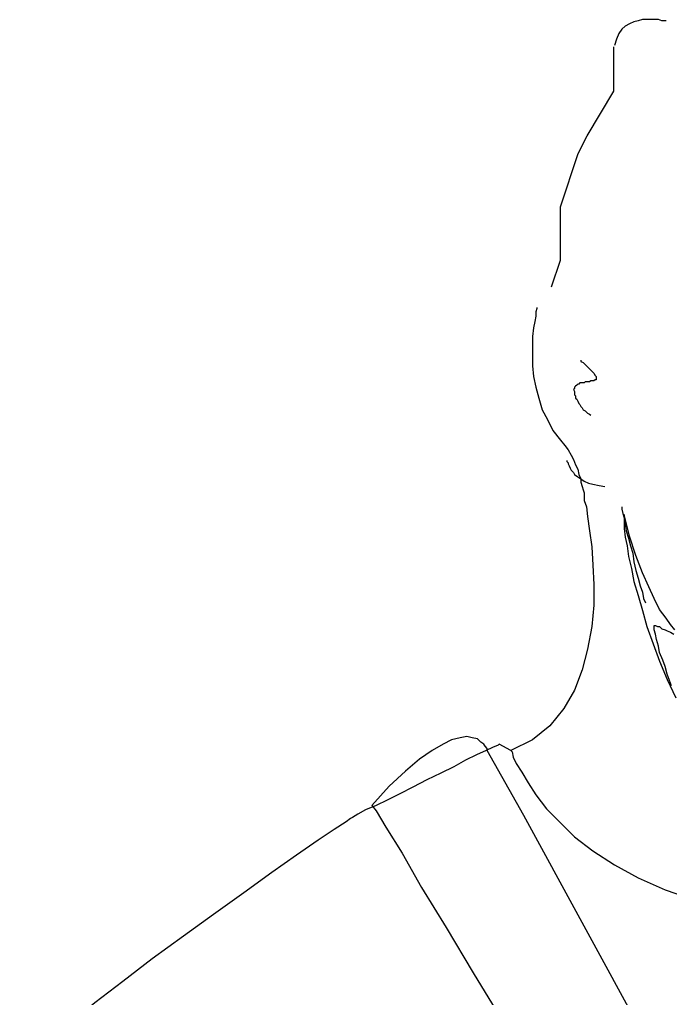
# Model space of a CAD drawing. Extents: x 139.2 to 139.88, y 53.83 to 55.68.
# Drawn here: x 139.2486 to 139.4825, y 55.3096 to 55.6612 of the extents above; entities that cross this region are included whole.
import ezdxf

# ---------------------------------------------------------------- set-up
doc = ezdxf.new("R2010")
doc.units = 0
doc.layers.get('0').update_dxf_attribs({"linetype": 'CONTINUOUS'})

msp = doc.modelspace()

# ---------------------------------------------------------------- linework, layer by layer
at = {"linetype": 'CONTINUOUS'}
for points in [[(139.48094, 55.66078), (139.48055, 55.66078), (139.48017, 55.66078), (139.47939, 55.66078), (139.47823, 55.66118), (139.47707, 55.66118), (139.47552, 55.66118), (139.47396, 55.66118), (139.47242, 55.66118), (139.47087, 55.66078), (139.46932, 55.6604), (139.46778, 55.65962), (139.46622, 55.65884), (139.46506, 55.65769), (139.46391, 55.65613), (139.46313, 55.6542), (139.46235, 55.65188)], [(139.43448, 55.55777), (139.43448, 55.55739), (139.43408, 55.55623), (139.43408, 55.55467), (139.4337, 55.55274), (139.4333, 55.55041), (139.43292, 55.54731), (139.43292, 55.54422), (139.43292, 55.54073), (139.43292, 55.53686), (139.4333, 55.53299), (139.43408, 55.52911), (139.43524, 55.52524), (139.43641, 55.52098), (139.43835, 55.5175), (139.44028, 55.51363), (139.44299, 55.51014)], [(139.45034, 55.53879), (139.45034, 55.53841), (139.45112, 55.53801), (139.45151, 55.53763), (139.4519, 55.53725), (139.45267, 55.53648), (139.45305, 55.53608), (139.45383, 55.5353), (139.45461, 55.53454), (139.45499, 55.53414), (139.45539, 55.53337), (139.45577, 55.53299), (139.45577, 55.53221), (139.45577, 55.53183), (139.45539, 55.53183), (139.45499, 55.53143)], [(139.45499, 55.53143), (139.45461, 55.53143), (139.45383, 55.53143), (139.45345, 55.53105), (139.45267, 55.53105), (139.4519, 55.53105), (139.45151, 55.53067), (139.45074, 55.53067), (139.44996, 55.53067), (139.44958, 55.53027), (139.44918, 55.53027), (139.4488, 55.52989), (139.44841, 55.5295), (139.44802, 55.52911), (139.44802, 55.52873), (139.44763, 55.52834), (139.44802, 55.52756)], [(139.44802, 55.52756), (139.44802, 55.52718), (139.44802, 55.5264), (139.44841, 55.52602), (139.44841, 55.52524), (139.4488, 55.52485), (139.44918, 55.52408), (139.44958, 55.52331), (139.44996, 55.52291), (139.45034, 55.52215), (139.45074, 55.52175), (139.45112, 55.52098), (139.4519, 55.52059), (139.45228, 55.5202), (139.45267, 55.51982), (139.45345, 55.51944), (139.45383, 55.51904)], [(139.44299, 55.51014), (139.44453, 55.5082), (139.44569, 55.50665), (139.44687, 55.50471), (139.44763, 55.50316), (139.44841, 55.50122), (139.44918, 55.49968), (139.44958, 55.49775), (139.45034, 55.49619), (139.45034, 55.49504), (139.45074, 55.49348), (139.45112, 55.49232), (139.45151, 55.49116), (139.45151, 55.49039), (139.45151, 55.49001), (139.45151, 55.48961), (139.45151, 55.48923)], [(139.44531, 55.50278), (139.44531, 55.5024), (139.44569, 55.502), (139.44569, 55.50162), (139.44609, 55.50084), (139.44647, 55.50006), (139.44687, 55.49929), (139.44763, 55.49853), (139.44802, 55.49775), (139.44918, 55.49697), (139.45034, 55.49619), (139.45151, 55.49542), (139.45305, 55.49464), (139.45461, 55.49426), (139.45692, 55.49388), (139.45886, 55.49348)], [(139.45151, 55.48923), (139.45151, 55.48845), (139.45228, 55.48612), (139.45267, 55.48264), (139.45345, 55.4776), (139.45421, 55.47179), (139.45461, 55.46521), (139.45499, 55.45824), (139.45499, 55.45088), (139.45421, 55.44314), (139.45267, 55.435), (139.45074, 55.42764), (139.44802, 55.42029), (139.44415, 55.41371), (139.43911, 55.40751), (139.43292, 55.40248), (139.42518, 55.39861)], [(139.46506, 55.48612), (139.46506, 55.48612), (139.46506, 55.48536), (139.46544, 55.4838), (139.46584, 55.48225), (139.46622, 55.47993), (139.46662, 55.4776), (139.46738, 55.4749), (139.46816, 55.47219), (139.46893, 55.46948), (139.46932, 55.46637), (139.47009, 55.46327), (139.47087, 55.46056), (139.47165, 55.45785), (139.47242, 55.45553), (139.47281, 55.45321), (139.47358, 55.45166)], [(139.48404, 55.44198), (139.48248, 55.44392), (139.48094, 55.44623), (139.47861, 55.44933), (139.47668, 55.45321), (139.47474, 55.45747), (139.47242, 55.4625), (139.47009, 55.4687), (139.46778, 55.47566), (139.46584, 55.48342), (139.46584, 55.48303), (139.46584, 55.48187), (139.46584, 55.48031), (139.46584, 55.47838), (139.46622, 55.47528), (139.467, 55.47219), (139.46738, 55.46832), (139.46855, 55.46405), (139.46932, 55.4594), (139.47087, 55.45437), (139.47242, 55.44895), (139.47396, 55.44314), (139.4763, 55.43694), (139.47861, 55.43075), (139.48133, 55.42417), (139.48442, 55.41758)], [(139.48288, 55.42183), (139.4821, 55.42377), (139.48133, 55.4261), (139.48055, 55.42881), (139.47979, 55.43113), (139.47861, 55.43384), (139.47823, 55.43617), (139.47745, 55.43849), (139.47707, 55.44043), (139.47668, 55.44198), (139.47668, 55.44314), (139.47668, 55.44352), (139.47707, 55.44352), (139.47784, 55.44314), (139.47861, 55.44314), (139.47939, 55.44236), (139.48055, 55.44198), (139.48133, 55.44159), (139.48248, 55.4412), (139.48366, 55.44043)], [(139.41666, 55.39861), (139.41666, 55.39861), (139.41666, 55.39938), (139.41588, 55.40015), (139.41548, 55.40092), (139.41433, 55.4017), (139.41317, 55.40286), (139.41123, 55.40325), (139.4093, 55.40364), (139.40697, 55.40325), (139.40387, 55.40248), (139.40078, 55.40092), (139.39691, 55.39861), (139.39226, 55.3955), (139.38723, 55.39124), (139.38141, 55.38582), (139.37522, 55.37885), (139.37676, 55.37692), (139.38025, 55.37111), (139.38605, 55.36181), (139.39303, 55.34942), (139.40194, 55.3351), (139.41161, 55.31882), (139.42247, 55.301)], [(139.42091, 55.40092), (139.42053, 55.40054), (139.41859, 55.39976), (139.41626, 55.39861), (139.41279, 55.39705), (139.4089, 55.39512), (139.40465, 55.3928), (139.4, 55.39047), (139.39497, 55.38815), (139.38993, 55.38544), (139.38528, 55.38311), (139.38064, 55.38079), (139.37676, 55.37885), (139.37289, 55.3773), (139.37017, 55.37576), (139.36824, 55.37459), (139.36748, 55.37421)], [(139.47242, 55.29713), (139.42983, 55.37536), (139.41666, 55.39861)], [(139.42518, 55.39861), (139.42091, 55.40092)], [(139.42518, 55.39861), (139.42556, 55.39821), (139.42596, 55.39627), (139.42711, 55.39396), (139.42905, 55.39086), (139.43137, 55.38698), (139.43408, 55.38272), (139.43795, 55.3777), (139.4426, 55.37305), (139.44802, 55.36762), (139.45461, 55.36259), (139.46235, 55.35755), (139.47087, 55.3529), (139.48055, 55.34865), (139.49178, 55.34478), (139.50417, 55.34128), (139.51812, 55.33897)], [(139.36748, 55.37421), (139.36592, 55.37305), (139.36165, 55.37033), (139.35585, 55.36646), (139.3481, 55.36104), (139.3392, 55.35483), (139.32913, 55.34749), (139.31829, 55.33973), (139.30744, 55.33199), (139.29621, 55.32386), (139.28575, 55.31573), (139.27568, 55.30798), (139.26678, 55.30062), (139.25942, 55.29404), (139.25361, 55.28823), (139.24974, 55.28358), (139.24858, 55.28049)]]:
    msp.add_lwpolyline(points, dxfattribs=at)
msp.add_lwpolyline([(139.43978, 55.56517), (139.44297, 55.57475), (139.44297, 55.59391), (139.44936, 55.61307), (139.45256, 55.61946), (139.46214, 55.63542), (139.46214, 55.65139)])

doc.saveas('drawing.dxf')
